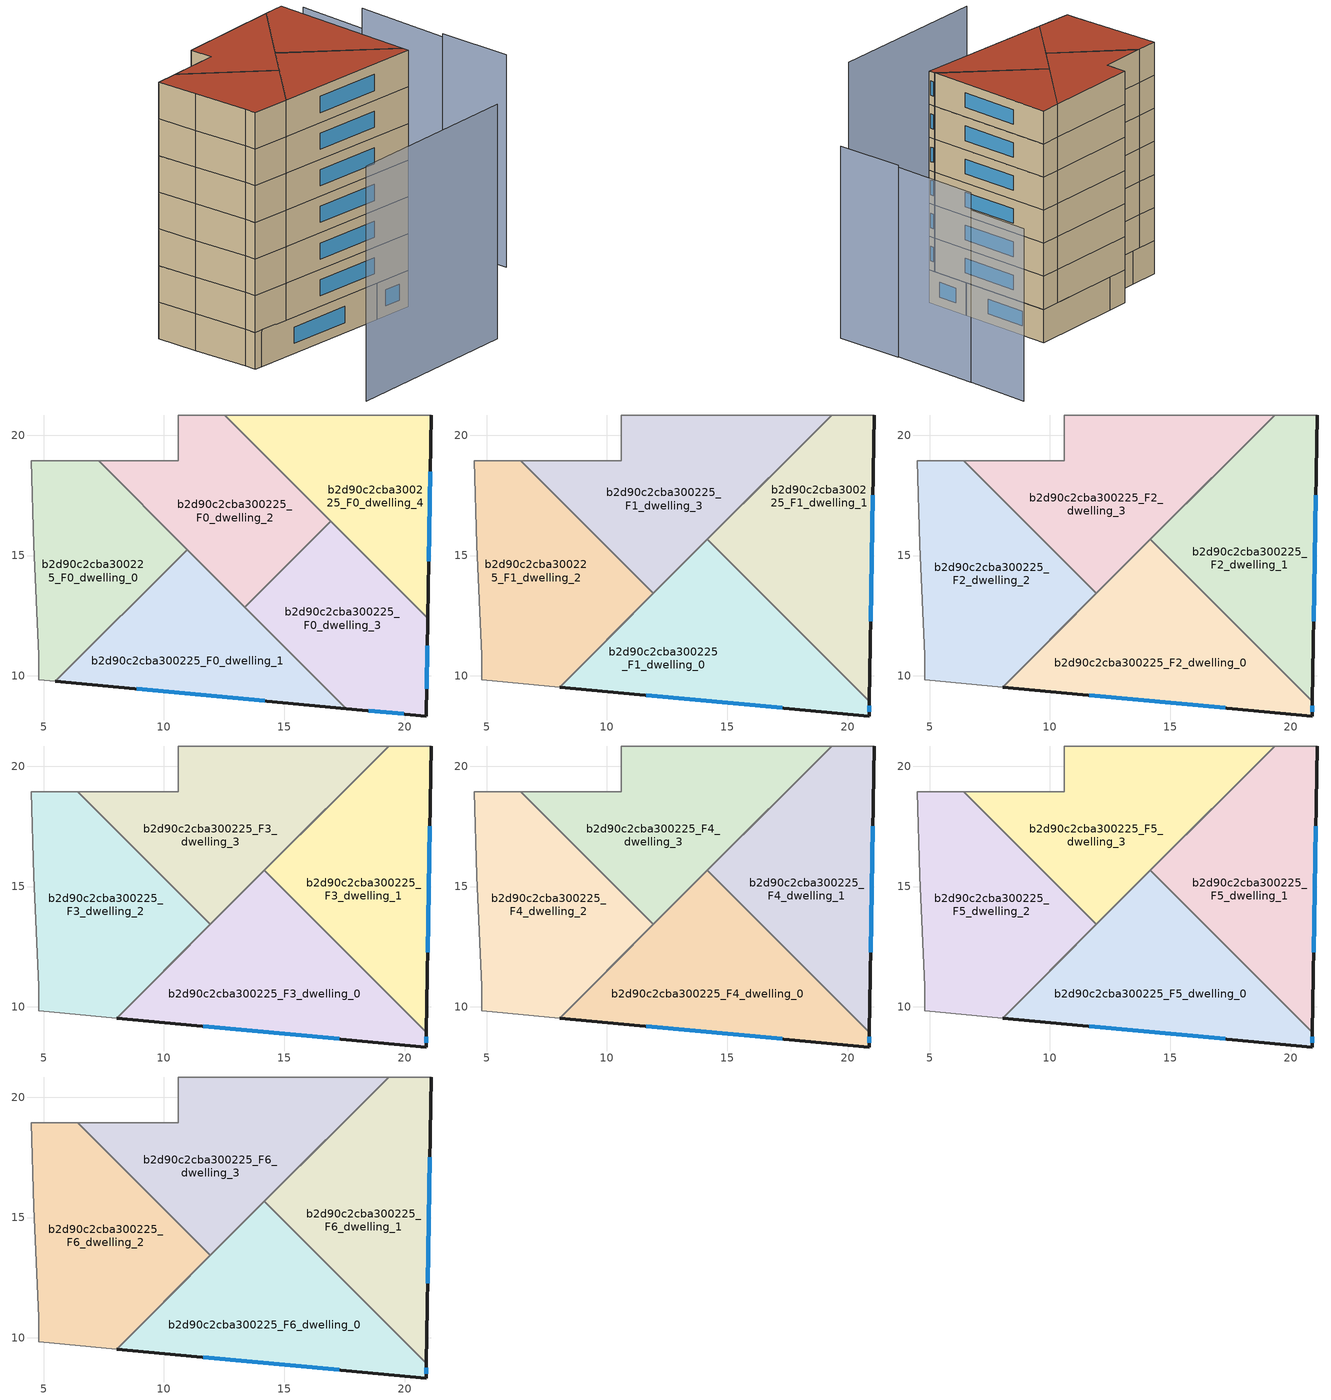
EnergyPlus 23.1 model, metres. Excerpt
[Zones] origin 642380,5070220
b2d90c2cba300225_F0_dwelling_0
 floor ground (EU_floor_Construction): 7.29,18.94 10.97,15.25 5.49,9.77 4.79,9.84 4.79,10.84 4.59,15.44 4.49,18.95 z0
 wall to b2d90c2cba300225_F0_dwelling_1 (EU_wall_Construction): 5.49,9.77 10.97,15.25 z0:3
 wall adiabatic (EU_wall_Construction): 10.97,15.25 7.29,18.94 4.49,18.95 4.59,15.44 4.79,10.84 4.79,9.84 5.49,9.77 z0:3
b2d90c2cba300225_F0_dwelling_1
 floor ground (EU_floor_Construction): 10.97,15.25 17.57,8.64 5.49,9.77 z0
 wall outside (EU_wall_Construction): 5.49,9.77 17.57,8.64 z0:3
 wall to b2d90c2cba300225_F0_dwelling_3 (EU_wall_Construction): 17.57,8.64 13.37,12.86 z0:3
 wall to b2d90c2cba300225_F0_dwelling_2 (EU_wall_Construction): 13.37,12.86 10.97,15.25 z0:3
 window (EU_Window_Construction): 8.88,9.46 14.19,8.96 z0.84:2.16
 ceiling adiabatic (EU_roof_Construction): 11.93,13.43 10.54,14.82 10.97,15.25 5.49,9.77 8.03,9.54 12.36,13.86 z3
b2d90c2cba300225_F0_dwelling_2
 floor ground (EU_floor_Construction): 12.53,20.84 16.94,16.43 13.37,12.86 7.29,18.94 10.59,18.94 10.6,20.84 z0
 wall adiabatic (EU_wall_Construction): 12.53,20.84 10.6,20.84 10.59,18.94 7.29,18.94 10.97,15.25 z0:3
 wall to b2d90c2cba300225_F0_dwelling_3 (EU_wall_Construction): 13.37,12.86 16.94,16.43 z0:3
 wall to b2d90c2cba300225_F0_dwelling_4 (EU_wall_Construction): 16.94,16.43 12.53,20.84 z0:3
b2d90c2cba300225_F0_dwelling_3
 floor ground (EU_floor_Construction): 16.94,16.43 20.96,12.4 20.9,8.33 17.57,8.64 13.37,12.86 z0
 wall outside (EU_wall_Construction): 17.57,8.64 20.9,8.33 20.96,12.4 z0:3
 wall to b2d90c2cba300225_F0_dwelling_4 (EU_wall_Construction): 20.96,12.4 16.94,16.43 z0:3
 window (EU_Window_Construction): 18.51,8.56 19.97,8.42 / 20.92,9.47 20.95,11.26 z0.84:2.16
b2d90c2cba300225_F0_dwelling_4
 floor ground (EU_floor_Construction): 21.1,20.84 20.96,12.4 12.53,20.84 z0
 wall outside (EU_wall_Construction): 20.96,12.4 21.1,20.84 z0:3
 wall adiabatic (EU_wall_Construction): 21.1,20.84 12.53,20.84 z0:3
 window (EU_Window_Construction): 21,14.76 21.06,18.48 z0.84:2.16
b2d90c2cba300225_F1_dwelling_0
 floor to b2d90c2cba300225_F0_dwelling_1 (EU_floor_Construction): 12.36,13.86 17.57,8.64 8.03,9.54 z3
 floor to b2d90c2cba300225_F0_dwelling_3 (EU_floor_Construction): 15.18,14.67 20.91,8.94 20.9,8.33 17.57,8.64 13.37,12.86 z3
 floor to b2d90c2cba300225_F0_dwelling_2 (EU_floor_Construction): 14.18,15.67 15.18,14.67 13.37,12.86 12.36,13.86 z3
 wall outside (EU_wall_Construction): 8.03,9.54 20.9,8.33 20.91,8.93 z3:6
 wall to b2d90c2cba300225_F1_dwelling_1 (EU_wall_Construction): 20.91,8.93 14.18,15.67 z3:6
 wall adiabatic (EU_wall_Construction): 14.18,15.67 8.03,9.54 z3:6
 window (EU_Window_Construction): 20.9,8.5 20.91,8.77 / 11.64,9.2 17.29,8.67 z3.84:5.16
b2d90c2cba300225_F1_dwelling_1
 floor to b2d90c2cba300225_F0_dwelling_4 (EU_floor_Construction): 21.1,20.84 20.96,12.4 15.94,17.43 19.35,20.84 z3
 floor to b2d90c2cba300225_F0_dwelling_2 (EU_floor_Construction): 15.94,17.43 16.94,16.43 15.18,14.67 14.18,15.67 z3
 floor to b2d90c2cba300225_F0_dwelling_3 (EU_floor_Construction): 16.94,16.43 20.96,12.4 20.91,8.94 15.18,14.67 z3
 wall outside (EU_wall_Construction): 20.91,8.93 21.1,20.84 z3:6
 wall adiabatic (EU_wall_Construction): 21.1,20.84 19.35,20.84 14.18,15.67 z3:6
 window (EU_Window_Construction): 20.96,12.27 21.05,17.51 z3.84:5.16
b2d90c2cba300225_F1_dwelling_2
 floor to b2d90c2cba300225_F0_dwelling_0 (EU_floor_Construction): 6.42,18.94 10.54,14.82 5.49,9.77 4.79,9.84 4.79,10.84 4.59,15.44 4.49,18.95 z3
 floor adiabatic (EU_floor_Construction): 10.54,14.82 11.93,13.43 8.03,9.54 5.49,9.77 z3
 wall adiabatic (EU_wall_Construction): 6.42,18.94 4.49,18.95 4.59,15.44 4.79,10.84 4.79,9.84 8.03,9.54 11.93,13.43 z3:6
 wall to b2d90c2cba300225_F1_dwelling_3 (EU_wall_Construction): 11.93,13.43 6.42,18.94 z3:6
b2d90c2cba300225_F1_dwelling_3
 floor to b2d90c2cba300225_F0_dwelling_2 (EU_floor_Construction): 12.53,20.84 15.94,17.43 12.36,13.86 7.29,18.94 10.59,18.94 10.6,20.84 z3
 floor to b2d90c2cba300225_F0_dwelling_0 (EU_floor_Construction): 7.29,18.94 10.97,15.25 10.54,14.82 6.42,18.94 z3
 floor to b2d90c2cba300225_F0_dwelling_4 (EU_floor_Construction): 19.35,20.84 15.94,17.43 12.53,20.84 z3
 floor to b2d90c2cba300225_F0_dwelling_1 (EU_floor_Construction): 10.97,15.25 12.36,13.86 11.93,13.43 10.54,14.82 z3
 wall adiabatic (EU_wall_Construction): 11.93,13.43 19.35,20.84 10.6,20.84 10.59,18.94 6.42,18.94 z3:6
b2d90c2cba300225_F2_dwelling_0
 floor to b2d90c2cba300225_F1_dwelling_0 (EU_floor_Construction): 14.18,15.67 20.91,8.93 20.9,8.33 8.03,9.54 z6
 wall outside (EU_wall_Construction): 8.03,9.54 20.9,8.33 20.91,8.93 z6:9
 wall to b2d90c2cba300225_F2_dwelling_1 (EU_wall_Construction): 20.91,8.93 14.18,15.67 z6:9
 wall adiabatic (EU_wall_Construction): 14.18,15.67 8.03,9.54 z6:9
 window (EU_Window_Construction): 20.9,8.5 20.91,8.77 / 11.64,9.2 17.29,8.67 z6.84:8.16
b2d90c2cba300225_F2_dwelling_1
 floor to b2d90c2cba300225_F1_dwelling_1 (EU_floor_Construction): 21.1,20.84 20.91,8.93 14.18,15.67 19.35,20.84 z6
 wall outside (EU_wall_Construction): 20.91,8.93 21.1,20.84 z6:9
 wall adiabatic (EU_wall_Construction): 21.1,20.84 19.35,20.84 14.18,15.67 z6:9
 window (EU_Window_Construction): 20.96,12.27 21.05,17.51 z6.84:8.16
b2d90c2cba300225_F2_dwelling_2
 floor to b2d90c2cba300225_F1_dwelling_2 (EU_floor_Construction): 6.42,18.94 11.93,13.43 8.03,9.54 4.79,9.84 4.79,10.84 4.59,15.44 4.49,18.95 z6
 wall adiabatic (EU_wall_Construction): 6.42,18.94 4.49,18.95 4.59,15.44 4.79,10.84 4.79,9.84 8.03,9.54 11.93,13.43 z6:9
 wall to b2d90c2cba300225_F2_dwelling_3 (EU_wall_Construction): 11.93,13.43 6.42,18.94 z6:9
b2d90c2cba300225_F2_dwelling_3
 floor to b2d90c2cba300225_F1_dwelling_3 (EU_floor_Construction): 19.35,20.84 11.93,13.43 6.42,18.94 10.59,18.94 10.6,20.84 z6
 wall adiabatic (EU_wall_Construction): 11.93,13.43 19.35,20.84 10.6,20.84 10.59,18.94 6.42,18.94 z6:9
b2d90c2cba300225_F3_dwelling_0
 floor to b2d90c2cba300225_F2_dwelling_0 (EU_floor_Construction): 14.18,15.67 20.91,8.93 20.9,8.33 8.03,9.54 z9
 wall outside (EU_wall_Construction): 8.03,9.54 20.9,8.33 20.91,8.93 z9:12
 wall to b2d90c2cba300225_F3_dwelling_1 (EU_wall_Construction): 20.91,8.93 14.18,15.67 z9:12
 wall adiabatic (EU_wall_Construction): 14.18,15.67 8.03,9.54 z9:12
 window (EU_Window_Construction): 20.9,8.5 20.91,8.77 / 11.64,9.2 17.29,8.67 z9.84:11.16
b2d90c2cba300225_F3_dwelling_1
 floor to b2d90c2cba300225_F2_dwelling_1 (EU_floor_Construction): 21.1,20.84 20.91,8.93 14.18,15.67 19.35,20.84 z9
 wall outside (EU_wall_Construction): 20.91,8.93 21.1,20.84 z9:12
 wall adiabatic (EU_wall_Construction): 21.1,20.84 19.35,20.84 14.18,15.67 z9:12
 window (EU_Window_Construction): 20.96,12.27 21.05,17.51 z9.84:11.16
b2d90c2cba300225_F3_dwelling_2
 floor to b2d90c2cba300225_F2_dwelling_2 (EU_floor_Construction): 6.42,18.94 11.93,13.43 8.03,9.54 4.79,9.84 4.79,10.84 4.59,15.44 4.49,18.95 z9
 wall adiabatic (EU_wall_Construction): 6.42,18.94 4.49,18.95 4.59,15.44 4.79,10.84 4.79,9.84 8.03,9.54 11.93,13.43 z9:12
 wall to b2d90c2cba300225_F3_dwelling_3 (EU_wall_Construction): 11.93,13.43 6.42,18.94 z9:12
b2d90c2cba300225_F3_dwelling_3
 floor to b2d90c2cba300225_F2_dwelling_3 (EU_floor_Construction): 19.35,20.84 11.93,13.43 6.42,18.94 10.59,18.94 10.6,20.84 z9
 wall adiabatic (EU_wall_Construction): 11.93,13.43 19.35,20.84 10.6,20.84 10.59,18.94 6.42,18.94 z9:12
b2d90c2cba300225_F4_dwelling_0
 floor to b2d90c2cba300225_F3_dwelling_0 (EU_floor_Construction): 14.18,15.67 20.91,8.93 20.9,8.33 8.03,9.54 z12
 wall outside (EU_wall_Construction): 8.03,9.54 20.9,8.33 20.91,8.93 z12:15
 wall to b2d90c2cba300225_F4_dwelling_1 (EU_wall_Construction): 20.91,8.93 14.18,15.67 z12:15
 wall adiabatic (EU_wall_Construction): 14.18,15.67 8.03,9.54 z12:15
 window (EU_Window_Construction): 20.9,8.5 20.91,8.77 / 11.64,9.2 17.29,8.67 z12.84:14.16
b2d90c2cba300225_F4_dwelling_1
 floor to b2d90c2cba300225_F3_dwelling_1 (EU_floor_Construction): 21.1,20.84 20.91,8.93 14.18,15.67 19.35,20.84 z12
 wall outside (EU_wall_Construction): 20.91,8.93 21.1,20.84 z12:15
 wall adiabatic (EU_wall_Construction): 21.1,20.84 19.35,20.84 14.18,15.67 z12:15
 window (EU_Window_Construction): 20.96,12.27 21.05,17.51 z12.84:14.16
b2d90c2cba300225_F4_dwelling_2
 floor to b2d90c2cba300225_F3_dwelling_2 (EU_floor_Construction): 6.42,18.94 11.93,13.43 8.03,9.54 4.79,9.84 4.79,10.84 4.59,15.44 4.49,18.95 z12
 wall adiabatic (EU_wall_Construction): 6.42,18.94 4.49,18.95 4.59,15.44 4.79,10.84 4.79,9.84 8.03,9.54 11.93,13.43 z12:15
 wall to b2d90c2cba300225_F4_dwelling_3 (EU_wall_Construction): 11.93,13.43 6.42,18.94 z12:15
b2d90c2cba300225_F4_dwelling_3
 floor to b2d90c2cba300225_F3_dwelling_3 (EU_floor_Construction): 19.35,20.84 11.93,13.43 6.42,18.94 10.59,18.94 10.6,20.84 z12
 wall adiabatic (EU_wall_Construction): 11.93,13.43 19.35,20.84 10.6,20.84 10.59,18.94 6.42,18.94 z12:15
b2d90c2cba300225_F5_dwelling_0
 floor to b2d90c2cba300225_F4_dwelling_0 (EU_floor_Construction): 14.18,15.67 20.91,8.93 20.9,8.33 8.03,9.54 z15
 wall outside (EU_wall_Construction): 8.03,9.54 20.9,8.33 20.91,8.93 z15:18
 wall to b2d90c2cba300225_F5_dwelling_1 (EU_wall_Construction): 20.91,8.93 14.18,15.67 z15:18
 wall adiabatic (EU_wall_Construction): 14.18,15.67 8.03,9.54 z15:18
 window (EU_Window_Construction): 20.9,8.5 20.91,8.77 / 11.64,9.2 17.29,8.67 z15.84:17.16
b2d90c2cba300225_F5_dwelling_1
 floor to b2d90c2cba300225_F4_dwelling_1 (EU_floor_Construction): 21.1,20.84 20.91,8.93 14.18,15.67 19.35,20.84 z15
 wall outside (EU_wall_Construction): 20.91,8.93 21.1,20.84 z15:18
 wall adiabatic (EU_wall_Construction): 21.1,20.84 19.35,20.84 14.18,15.67 z15:18
 window (EU_Window_Construction): 20.96,12.27 21.05,17.51 z15.84:17.16
b2d90c2cba300225_F5_dwelling_2
 floor to b2d90c2cba300225_F4_dwelling_2 (EU_floor_Construction): 6.42,18.94 11.93,13.43 8.03,9.54 4.79,9.84 4.79,10.84 4.59,15.44 4.49,18.95 z15
 wall adiabatic (EU_wall_Construction): 6.42,18.94 4.49,18.95 4.59,15.44 4.79,10.84 4.79,9.84 8.03,9.54 11.93,13.43 z15:18
 wall to b2d90c2cba300225_F5_dwelling_3 (EU_wall_Construction): 11.93,13.43 6.42,18.94 z15:18
b2d90c2cba300225_F5_dwelling_3
 floor to b2d90c2cba300225_F4_dwelling_3 (EU_floor_Construction): 19.35,20.84 11.93,13.43 6.42,18.94 10.59,18.94 10.6,20.84 z15
 wall adiabatic (EU_wall_Construction): 11.93,13.43 19.35,20.84 10.6,20.84 10.59,18.94 6.42,18.94 z15:18
b2d90c2cba300225_F6_dwelling_0
 floor to b2d90c2cba300225_F5_dwelling_0 (EU_floor_Construction): 14.18,15.67 20.91,8.93 20.9,8.33 8.03,9.54 z18
 wall outside (EU_wall_Construction): 8.03,9.54 20.9,8.33 20.91,8.93 z18:21
 wall to b2d90c2cba300225_F6_dwelling_1 (EU_wall_Construction): 20.91,8.93 14.18,15.67 z18:21
 wall adiabatic (EU_wall_Construction): 14.18,15.67 8.03,9.54 z18:21
 window (EU_Window_Construction): 20.9,8.5 20.91,8.77 / 11.64,9.2 17.29,8.67 z18.84:20.16
 roof outside (EU_roof_Construction): 20.9,8.33 20.91,8.93 14.18,15.67 8.03,9.54 z21
b2d90c2cba300225_F6_dwelling_1
 floor to b2d90c2cba300225_F5_dwelling_1 (EU_floor_Construction): 21.1,20.84 20.91,8.93 14.18,15.67 19.35,20.84 z18
 wall outside (EU_wall_Construction): 20.91,8.93 21.1,20.84 z18:21
 wall adiabatic (EU_wall_Construction): 21.1,20.84 19.35,20.84 14.18,15.67 z18:21
 window (EU_Window_Construction): 20.96,12.27 21.05,17.51 z18.84:20.16
 roof outside (EU_roof_Construction): 20.91,8.93 21.1,20.84 19.35,20.84 14.18,15.67 z21
b2d90c2cba300225_F6_dwelling_2
 floor to b2d90c2cba300225_F5_dwelling_2 (EU_floor_Construction): 6.42,18.94 11.93,13.43 8.03,9.54 4.79,9.84 4.79,10.84 4.59,15.44 4.49,18.95 z18
 wall adiabatic (EU_wall_Construction): 6.42,18.94 4.49,18.95 4.59,15.44 4.79,10.84 4.79,9.84 8.03,9.54 11.93,13.43 z18:21
 wall to b2d90c2cba300225_F6_dwelling_3 (EU_wall_Construction): 11.93,13.43 6.42,18.94 z18:21
 roof outside (EU_roof_Construction): 11.93,13.43 6.42,18.94 4.49,18.95 4.59,15.44 4.79,10.84 4.79,9.84 8.03,9.54 z21
b2d90c2cba300225_F6_dwelling_3
 floor to b2d90c2cba300225_F5_dwelling_3 (EU_floor_Construction): 19.35,20.84 11.93,13.43 6.42,18.94 10.59,18.94 10.6,20.84 z18
 wall adiabatic (EU_wall_Construction): 11.93,13.43 19.35,20.84 10.6,20.84 10.59,18.94 6.42,18.94 z18:21
 roof outside (EU_roof_Construction): 19.35,20.84 10.6,20.84 10.59,18.94 6.42,18.94 11.93,13.43 z21
shading: 5.59,-0.27 20.62,-0.55 z0:19.2; 31.15,7.33 31.1,13.43 z0:17.4; 31.01,13.39 31.21,21.34 z0:17.2; 31.17,21.34 31.31,27.14 z0:15.6
[Building]
EU S2 Campaign: North Axis=0; Terrain=City; Solar Distribution=FullExterior
[Site:Location]
Lyon-Bron: Latitude=45.75; Longitude=5; Time Zone=1; Elevation=198
[SizingPeriod:WeatherFileDays]
AnnualSizingPeriod: Begin Month=1; Begin Day of Month=1; End Month=12; End Day of Month=31; Day of Week for Start Day=Monday; Use Weather File Daylight Saving Period=No; Use Weather File Rain and Snow Indicators=No
[MATERIAL]
EU_InternalMass_Material: Roughness=MediumRough; Thickness=0.1; Conductivity=1; Density=1800; Specific Heat=900; Thermal Absorptance=0.9; Solar Absorptance=0.7; Visible Absorptance=0.7
[MATERIAL:NOMASS] Roughness=MediumRough; Thermal Absorptance=0.9; Solar Absorptance=0.7; Visible Absorptance=0.7
Name | Thermal Resistance
EU_wall_NoMass | 0.776494
EU_roof_NoMass | 0.486893
EU_floor_NoMass | 0.421597
[WINDOWMATERIAL:SIMPLEGLAZINGSYSTEM]
EU_Window_SimpleGlazing: UFactor=4.24961; Solar Heat Gain Coefficient=0.83; Visible Transmittance=0.83
[CONSTRUCTION]
EU_wall_Construction: EU_wall_NoMass
EU_roof_Construction: EU_roof_NoMass
EU_floor_Construction: EU_floor_NoMass
EU_InternalMass_Construction: EU_InternalMass_Material
EU_Window_Construction: EU_Window_SimpleGlazing
[ZONE] Type=1; Multiplier=1; Ceiling Height=autocalculate; Floor Area=autocalculate; Part of Total Floor Area=Yes
Name | Volume
b2d90c2cba300225_F0_dwelling_0 | 108.597
b2d90c2cba300225_F1_dwelling_0; b2d90c2cba300225_F2_dwelling_0; b2d90c2cba300225_F3_dwelling_0; b2d90c2cba300225_F4_dwelling_0; b2d90c2cba300225_F5_dwelling_0; b2d90c2cba300225_F6_dwelling_0 | 135.734
b2d90c2cba300225_F0_dwelling_1 | 108.589
b2d90c2cba300225_F1_dwelling_1; b2d90c2cba300225_F2_dwelling_1; b2d90c2cba300225_F3_dwelling_1; b2d90c2cba300225_F4_dwelling_1; b2d90c2cba300225_F5_dwelling_1; b2d90c2cba300225_F6_dwelling_1 | 135.736
b2d90c2cba300225_F0_dwelling_2 | 108.59
b2d90c2cba300225_F1_dwelling_2; b2d90c2cba300225_F2_dwelling_2; b2d90c2cba300225_F3_dwelling_2; b2d90c2cba300225_F4_dwelling_2; b2d90c2cba300225_F5_dwelling_2; b2d90c2cba300225_F6_dwelling_2 | 135.74
b2d90c2cba300225_F0_dwelling_3 | 108.595
b2d90c2cba300225_F1_dwelling_3; b2d90c2cba300225_F2_dwelling_3; b2d90c2cba300225_F3_dwelling_3; b2d90c2cba300225_F4_dwelling_3; b2d90c2cba300225_F5_dwelling_3; b2d90c2cba300225_F6_dwelling_3 | 135.749
b2d90c2cba300225_F0_dwelling_4 | 108.599
[INTERNALMASS] Construction=EU_InternalMass_Construction
Name | Zone or ZoneList | Surface Area
b2d90c2cba300225_F0_dwelling_0_EU_InternalMass | b2d90c2cba300225_F0_dwelling_0 | 36.1988
b2d90c2cba300225_F0_dwelling_1_EU_InternalMass | b2d90c2cba300225_F0_dwelling_1 | 36.1944
b2d90c2cba300225_F0_dwelling_2_EU_InternalMass | b2d90c2cba300225_F0_dwelling_2 | 36.1968
b2d90c2cba300225_F0_dwelling_3_EU_InternalMass | b2d90c2cba300225_F0_dwelling_3 | 36.198
b2d90c2cba300225_F0_dwelling_4_EU_InternalMass | b2d90c2cba300225_F0_dwelling_4 | 36.1996
b2d90c2cba300225_F1_dwelling_0_EU_InternalMass | b2d90c2cba300225_F1_dwelling_0 | 45.2451
b2d90c2cba300225_F1_dwelling_1_EU_InternalMass | b2d90c2cba300225_F1_dwelling_1 | 45.2452
b2d90c2cba300225_F1_dwelling_2_EU_InternalMass | b2d90c2cba300225_F1_dwelling_2 | 45.2471
b2d90c2cba300225_F1_dwelling_3_EU_InternalMass | b2d90c2cba300225_F1_dwelling_3 | 45.2498
b2d90c2cba300225_F2_dwelling_0_EU_InternalMass | b2d90c2cba300225_F2_dwelling_0 | 45.2451
b2d90c2cba300225_F2_dwelling_1_EU_InternalMass | b2d90c2cba300225_F2_dwelling_1 | 45.2452
b2d90c2cba300225_F2_dwelling_2_EU_InternalMass | b2d90c2cba300225_F2_dwelling_2 | 45.2471
b2d90c2cba300225_F2_dwelling_3_EU_InternalMass | b2d90c2cba300225_F2_dwelling_3 | 45.2498
b2d90c2cba300225_F3_dwelling_0_EU_InternalMass | b2d90c2cba300225_F3_dwelling_0 | 45.2451
b2d90c2cba300225_F3_dwelling_1_EU_InternalMass | b2d90c2cba300225_F3_dwelling_1 | 45.2452
b2d90c2cba300225_F3_dwelling_2_EU_InternalMass | b2d90c2cba300225_F3_dwelling_2 | 45.2471
b2d90c2cba300225_F3_dwelling_3_EU_InternalMass | b2d90c2cba300225_F3_dwelling_3 | 45.2498
b2d90c2cba300225_F4_dwelling_0_EU_InternalMass | b2d90c2cba300225_F4_dwelling_0 | 45.2451
b2d90c2cba300225_F4_dwelling_1_EU_InternalMass | b2d90c2cba300225_F4_dwelling_1 | 45.2452
b2d90c2cba300225_F4_dwelling_2_EU_InternalMass | b2d90c2cba300225_F4_dwelling_2 | 45.2471
b2d90c2cba300225_F4_dwelling_3_EU_InternalMass | b2d90c2cba300225_F4_dwelling_3 | 45.2498
b2d90c2cba300225_F5_dwelling_0_EU_InternalMass | b2d90c2cba300225_F5_dwelling_0 | 45.2451
b2d90c2cba300225_F5_dwelling_1_EU_InternalMass | b2d90c2cba300225_F5_dwelling_1 | 45.2452
b2d90c2cba300225_F5_dwelling_2_EU_InternalMass | b2d90c2cba300225_F5_dwelling_2 | 45.2471
b2d90c2cba300225_F5_dwelling_3_EU_InternalMass | b2d90c2cba300225_F5_dwelling_3 | 45.2498
b2d90c2cba300225_F6_dwelling_0_EU_InternalMass | b2d90c2cba300225_F6_dwelling_0 | 45.2451
b2d90c2cba300225_F6_dwelling_1_EU_InternalMass | b2d90c2cba300225_F6_dwelling_1 | 45.2452
b2d90c2cba300225_F6_dwelling_2_EU_InternalMass | b2d90c2cba300225_F6_dwelling_2 | 45.2471
b2d90c2cba300225_F6_dwelling_3_EU_InternalMass | b2d90c2cba300225_F6_dwelling_3 | 45.2498
[OTHEREQUIPMENT] Fuel Type=Electricity; Design Level Calculation Method=Watts/Area; Power per Zone Floor Area=1; Fraction Latent=0; Fraction Radiant=0; Fraction Lost=0; Carbon Dioxide Generation Rate=0; EndUse Subcategory=EU_Step8_InternalGains
Name | Zone or ZoneList or Space or SpaceList | Schedule
EU_Step8_InternalGain_b2d90c2cba300225_F0_dwelling_0_f000 | b2d90c2cba300225_F0_dwelling_0 | EU_Step8_GainSchedule_b2d90c2cba300225_F0_dwelling_0_f000
EU_Step8_InternalGain_b2d90c2cba300225_F0_dwelling_1_f000 | b2d90c2cba300225_F0_dwelling_1 | EU_Step8_GainSchedule_b2d90c2cba300225_F0_dwelling_1_f000
EU_Step8_InternalGain_b2d90c2cba300225_F0_dwelling_2_f000 | b2d90c2cba300225_F0_dwelling_2 | EU_Step8_GainSchedule_b2d90c2cba300225_F0_dwelling_2_f000
EU_Step8_InternalGain_b2d90c2cba300225_F0_dwelling_3_f000 | b2d90c2cba300225_F0_dwelling_3 | EU_Step8_GainSchedule_b2d90c2cba300225_F0_dwelling_3_f000
EU_Step8_InternalGain_b2d90c2cba300225_F0_dwelling_4_f000 | b2d90c2cba300225_F0_dwelling_4 | EU_Step8_GainSchedule_b2d90c2cba300225_F0_dwelling_4_f000
EU_Step8_InternalGain_b2d90c2cba300225_F1_dwelling_0_f000 | b2d90c2cba300225_F1_dwelling_0 | EU_Step8_GainSchedule_b2d90c2cba300225_F1_dwelling_0_f000
EU_Step8_InternalGain_b2d90c2cba300225_F1_dwelling_1_f000 | b2d90c2cba300225_F1_dwelling_1 | EU_Step8_GainSchedule_b2d90c2cba300225_F1_dwelling_1_f000
EU_Step8_InternalGain_b2d90c2cba300225_F1_dwelling_2_f000 | b2d90c2cba300225_F1_dwelling_2 | EU_Step8_GainSchedule_b2d90c2cba300225_F1_dwelling_2_f000
EU_Step8_InternalGain_b2d90c2cba300225_F1_dwelling_3_f000 | b2d90c2cba300225_F1_dwelling_3 | EU_Step8_GainSchedule_b2d90c2cba300225_F1_dwelling_3_f000
EU_Step8_InternalGain_b2d90c2cba300225_F2_dwelling_0_f000 | b2d90c2cba300225_F2_dwelling_0 | EU_Step8_GainSchedule_b2d90c2cba300225_F2_dwelling_0_f000
EU_Step8_InternalGain_b2d90c2cba300225_F2_dwelling_1_f000 | b2d90c2cba300225_F2_dwelling_1 | EU_Step8_GainSchedule_b2d90c2cba300225_F2_dwelling_1_f000
EU_Step8_InternalGain_b2d90c2cba300225_F2_dwelling_2_f000 | b2d90c2cba300225_F2_dwelling_2 | EU_Step8_GainSchedule_b2d90c2cba300225_F2_dwelling_2_f000
EU_Step8_InternalGain_b2d90c2cba300225_F2_dwelling_3_f000 | b2d90c2cba300225_F2_dwelling_3 | EU_Step8_GainSchedule_b2d90c2cba300225_F2_dwelling_3_f000
EU_Step8_InternalGain_b2d90c2cba300225_F3_dwelling_0_f000 | b2d90c2cba300225_F3_dwelling_0 | EU_Step8_GainSchedule_b2d90c2cba300225_F3_dwelling_0_f000
EU_Step8_InternalGain_b2d90c2cba300225_F3_dwelling_1_f000 | b2d90c2cba300225_F3_dwelling_1 | EU_Step8_GainSchedule_b2d90c2cba300225_F3_dwelling_1_f000
EU_Step8_InternalGain_b2d90c2cba300225_F3_dwelling_2_f000 | b2d90c2cba300225_F3_dwelling_2 | EU_Step8_GainSchedule_b2d90c2cba300225_F3_dwelling_2_f000
EU_Step8_InternalGain_b2d90c2cba300225_F3_dwelling_3_f000 | b2d90c2cba300225_F3_dwelling_3 | EU_Step8_GainSchedule_b2d90c2cba300225_F3_dwelling_3_f000
EU_Step8_InternalGain_b2d90c2cba300225_F4_dwelling_0_f000 | b2d90c2cba300225_F4_dwelling_0 | EU_Step8_GainSchedule_b2d90c2cba300225_F4_dwelling_0_f000
EU_Step8_InternalGain_b2d90c2cba300225_F4_dwelling_1_f000 | b2d90c2cba300225_F4_dwelling_1 | EU_Step8_GainSchedule_b2d90c2cba300225_F4_dwelling_1_f000
EU_Step8_InternalGain_b2d90c2cba300225_F4_dwelling_2_f000 | b2d90c2cba300225_F4_dwelling_2 | EU_Step8_GainSchedule_b2d90c2cba300225_F4_dwelling_2_f000
EU_Step8_InternalGain_b2d90c2cba300225_F4_dwelling_3_f000 | b2d90c2cba300225_F4_dwelling_3 | EU_Step8_GainSchedule_b2d90c2cba300225_F4_dwelling_3_f000
EU_Step8_InternalGain_b2d90c2cba300225_F5_dwelling_0_f000 | b2d90c2cba300225_F5_dwelling_0 | EU_Step8_GainSchedule_b2d90c2cba300225_F5_dwelling_0_f000
EU_Step8_InternalGain_b2d90c2cba300225_F5_dwelling_1_f000 | b2d90c2cba300225_F5_dwelling_1 | EU_Step8_GainSchedule_b2d90c2cba300225_F5_dwelling_1_f000
EU_Step8_InternalGain_b2d90c2cba300225_F5_dwelling_2_f000 | b2d90c2cba300225_F5_dwelling_2 | EU_Step8_GainSchedule_b2d90c2cba300225_F5_dwelling_2_f000
EU_Step8_InternalGain_b2d90c2cba300225_F5_dwelling_3_f000 | b2d90c2cba300225_F5_dwelling_3 | EU_Step8_GainSchedule_b2d90c2cba300225_F5_dwelling_3_f000
EU_Step8_InternalGain_b2d90c2cba300225_F6_dwelling_0_f000 | b2d90c2cba300225_F6_dwelling_0 | EU_Step8_GainSchedule_b2d90c2cba300225_F6_dwelling_0_f000
EU_Step8_InternalGain_b2d90c2cba300225_F6_dwelling_1_f000 | b2d90c2cba300225_F6_dwelling_1 | EU_Step8_GainSchedule_b2d90c2cba300225_F6_dwelling_1_f000
EU_Step8_InternalGain_b2d90c2cba300225_F6_dwelling_2_f000 | b2d90c2cba300225_F6_dwelling_2 | EU_Step8_GainSchedule_b2d90c2cba300225_F6_dwelling_2_f000
EU_Step8_InternalGain_b2d90c2cba300225_F6_dwelling_3_f000 | b2d90c2cba300225_F6_dwelling_3 | EU_Step8_GainSchedule_b2d90c2cba300225_F6_dwelling_3_f000
[ZONEVENTILATION:DESIGNFLOWRATE] Schedule=EU_AlwaysOn; Design Flow Rate Calculation Method=AirChanges/Hour; Air Changes per Hour=0.693814; Ventilation Type=Natural; Fan Pressure Rise=0; Fan Total Efficiency=1; Constant Term Coefficient=1; Temperature Term Coefficient=0; Velocity Term Coefficient=0; Velocity Squared Term Coefficient=0; Minimum Indoor Temperature=-100; Maximum Indoor Temperature=100; Delta Temperature=-100; Minimum Outdoor Temperature=-100; Maximum Outdoor Temperature=100; Maximum Wind Speed=40
Name | Zone or ZoneList or Space or SpaceList
EU_ConstantAir_b2d90c2cba300225_F0_dwelling_0 | b2d90c2cba300225_F0_dwelling_0
EU_ConstantAir_b2d90c2cba300225_F0_dwelling_1 | b2d90c2cba300225_F0_dwelling_1
EU_ConstantAir_b2d90c2cba300225_F0_dwelling_2 | b2d90c2cba300225_F0_dwelling_2
EU_ConstantAir_b2d90c2cba300225_F0_dwelling_3 | b2d90c2cba300225_F0_dwelling_3
EU_ConstantAir_b2d90c2cba300225_F0_dwelling_4 | b2d90c2cba300225_F0_dwelling_4
EU_ConstantAir_b2d90c2cba300225_F1_dwelling_0 | b2d90c2cba300225_F1_dwelling_0
EU_ConstantAir_b2d90c2cba300225_F1_dwelling_1 | b2d90c2cba300225_F1_dwelling_1
EU_ConstantAir_b2d90c2cba300225_F1_dwelling_2 | b2d90c2cba300225_F1_dwelling_2
EU_ConstantAir_b2d90c2cba300225_F1_dwelling_3 | b2d90c2cba300225_F1_dwelling_3
EU_ConstantAir_b2d90c2cba300225_F2_dwelling_0 | b2d90c2cba300225_F2_dwelling_0
EU_ConstantAir_b2d90c2cba300225_F2_dwelling_1 | b2d90c2cba300225_F2_dwelling_1
EU_ConstantAir_b2d90c2cba300225_F2_dwelling_2 | b2d90c2cba300225_F2_dwelling_2
EU_ConstantAir_b2d90c2cba300225_F2_dwelling_3 | b2d90c2cba300225_F2_dwelling_3
EU_ConstantAir_b2d90c2cba300225_F3_dwelling_0 | b2d90c2cba300225_F3_dwelling_0
EU_ConstantAir_b2d90c2cba300225_F3_dwelling_1 | b2d90c2cba300225_F3_dwelling_1
EU_ConstantAir_b2d90c2cba300225_F3_dwelling_2 | b2d90c2cba300225_F3_dwelling_2
EU_ConstantAir_b2d90c2cba300225_F3_dwelling_3 | b2d90c2cba300225_F3_dwelling_3
EU_ConstantAir_b2d90c2cba300225_F4_dwelling_0 | b2d90c2cba300225_F4_dwelling_0
EU_ConstantAir_b2d90c2cba300225_F4_dwelling_1 | b2d90c2cba300225_F4_dwelling_1
EU_ConstantAir_b2d90c2cba300225_F4_dwelling_2 | b2d90c2cba300225_F4_dwelling_2
EU_ConstantAir_b2d90c2cba300225_F4_dwelling_3 | b2d90c2cba300225_F4_dwelling_3
EU_ConstantAir_b2d90c2cba300225_F5_dwelling_0 | b2d90c2cba300225_F5_dwelling_0
EU_ConstantAir_b2d90c2cba300225_F5_dwelling_1 | b2d90c2cba300225_F5_dwelling_1
EU_ConstantAir_b2d90c2cba300225_F5_dwelling_2 | b2d90c2cba300225_F5_dwelling_2
EU_ConstantAir_b2d90c2cba300225_F5_dwelling_3 | b2d90c2cba300225_F5_dwelling_3
EU_ConstantAir_b2d90c2cba300225_F6_dwelling_0 | b2d90c2cba300225_F6_dwelling_0
EU_ConstantAir_b2d90c2cba300225_F6_dwelling_1 | b2d90c2cba300225_F6_dwelling_1
EU_ConstantAir_b2d90c2cba300225_F6_dwelling_2 | b2d90c2cba300225_F6_dwelling_2
EU_ConstantAir_b2d90c2cba300225_F6_dwelling_3 | b2d90c2cba300225_F6_dwelling_3
[HVACTEMPLATE:THERMOSTAT] Constant Heating Setpoint=20; Constant Cooling Setpoint=50
EU_HeatOnly_b2d90c2cba300225_F0_dwelling_0; EU_HeatOnly_b2d90c2cba300225_F0_dwelling_1; EU_HeatOnly_b2d90c2cba300225_F0_dwelling_2; EU_HeatOnly_b2d90c2cba300225_F0_dwelling_3; EU_HeatOnly_b2d90c2cba300225_F0_dwelling_4; EU_HeatOnly_b2d90c2cba300225_F1_dwelling_0; EU_HeatOnly_b2d90c2cba300225_F1_dwelling_1; EU_HeatOnly_b2d90c2cba300225_F1_dwelling_2; EU_HeatOnly_b2d90c2cba300225_F1_dwelling_3; EU_HeatOnly_b2d90c2cba300225_F2_dwelling_0; EU_HeatOnly_b2d90c2cba300225_F2_dwelling_1; EU_HeatOnly_b2d90c2cba300225_F2_dwelling_2; EU_HeatOnly_b2d90c2cba300225_F2_dwelling_3; EU_HeatOnly_b2d90c2cba300225_F3_dwelling_0; EU_HeatOnly_b2d90c2cba300225_F3_dwelling_1; EU_HeatOnly_b2d90c2cba300225_F3_dwelling_2; EU_HeatOnly_b2d90c2cba300225_F3_dwelling_3; EU_HeatOnly_b2d90c2cba300225_F4_dwelling_0; EU_HeatOnly_b2d90c2cba300225_F4_dwelling_1; EU_HeatOnly_b2d90c2cba300225_F4_dwelling_2; EU_HeatOnly_b2d90c2cba300225_F4_dwelling_3; EU_HeatOnly_b2d90c2cba300225_F5_dwelling_0; EU_HeatOnly_b2d90c2cba300225_F5_dwelling_1; EU_HeatOnly_b2d90c2cba300225_F5_dwelling_2; EU_HeatOnly_b2d90c2cba300225_F5_dwelling_3; EU_HeatOnly_b2d90c2cba300225_F6_dwelling_0; EU_HeatOnly_b2d90c2cba300225_F6_dwelling_1; EU_HeatOnly_b2d90c2cba300225_F6_dwelling_2; EU_HeatOnly_b2d90c2cba300225_F6_dwelling_3
[HVACTEMPLATE:ZONE:IDEALLOADSAIRSYSTEM] System Availability Schedule=EU_AlwaysOn; Maximum Heating Supply Air Temperature=50; Minimum Cooling Supply Air Temperature=13; Maximum Heating Supply Air Humidity Ratio=0.0156; Minimum Cooling Supply Air Humidity Ratio=0.0077; Heating Limit=NoLimit; Cooling Limit=NoLimit; Heating Availability Schedule=EU_AlwaysOn; Cooling Availability Schedule=EU_CoolingOff; Dehumidification Control Type=ConstantSensibleHeatRatio; Cooling Sensible Heat Ratio=0.7; Dehumidification Setpoint=60; Humidification Control Type=None; Humidification Setpoint=30; Outdoor Air Method=None; Outdoor Air Flow Rate per Person=0.00944; Outdoor Air Flow Rate per Zone Floor Area=0; Outdoor Air Flow Rate per Zone=0; Demand Controlled Ventilation Type=None; Outdoor Air Economizer Type=NoEconomizer; Heat Recovery Type=None; Sensible Heat Recovery Effectiveness=0.7; Latent Heat Recovery Effectiveness=0.65
Name | Template Thermostat
b2d90c2cba300225_F0_dwelling_0 | EU_HeatOnly_b2d90c2cba300225_F0_dwelling_0
b2d90c2cba300225_F0_dwelling_1 | EU_HeatOnly_b2d90c2cba300225_F0_dwelling_1
b2d90c2cba300225_F0_dwelling_2 | EU_HeatOnly_b2d90c2cba300225_F0_dwelling_2
b2d90c2cba300225_F0_dwelling_3 | EU_HeatOnly_b2d90c2cba300225_F0_dwelling_3
b2d90c2cba300225_F0_dwelling_4 | EU_HeatOnly_b2d90c2cba300225_F0_dwelling_4
b2d90c2cba300225_F1_dwelling_0 | EU_HeatOnly_b2d90c2cba300225_F1_dwelling_0
b2d90c2cba300225_F1_dwelling_1 | EU_HeatOnly_b2d90c2cba300225_F1_dwelling_1
b2d90c2cba300225_F1_dwelling_2 | EU_HeatOnly_b2d90c2cba300225_F1_dwelling_2
b2d90c2cba300225_F1_dwelling_3 | EU_HeatOnly_b2d90c2cba300225_F1_dwelling_3
b2d90c2cba300225_F2_dwelling_0 | EU_HeatOnly_b2d90c2cba300225_F2_dwelling_0
b2d90c2cba300225_F2_dwelling_1 | EU_HeatOnly_b2d90c2cba300225_F2_dwelling_1
b2d90c2cba300225_F2_dwelling_2 | EU_HeatOnly_b2d90c2cba300225_F2_dwelling_2
b2d90c2cba300225_F2_dwelling_3 | EU_HeatOnly_b2d90c2cba300225_F2_dwelling_3
b2d90c2cba300225_F3_dwelling_0 | EU_HeatOnly_b2d90c2cba300225_F3_dwelling_0
b2d90c2cba300225_F3_dwelling_1 | EU_HeatOnly_b2d90c2cba300225_F3_dwelling_1
b2d90c2cba300225_F3_dwelling_2 | EU_HeatOnly_b2d90c2cba300225_F3_dwelling_2
b2d90c2cba300225_F3_dwelling_3 | EU_HeatOnly_b2d90c2cba300225_F3_dwelling_3
b2d90c2cba300225_F4_dwelling_0 | EU_HeatOnly_b2d90c2cba300225_F4_dwelling_0
b2d90c2cba300225_F4_dwelling_1 | EU_HeatOnly_b2d90c2cba300225_F4_dwelling_1
b2d90c2cba300225_F4_dwelling_2 | EU_HeatOnly_b2d90c2cba300225_F4_dwelling_2
b2d90c2cba300225_F4_dwelling_3 | EU_HeatOnly_b2d90c2cba300225_F4_dwelling_3
b2d90c2cba300225_F5_dwelling_0 | EU_HeatOnly_b2d90c2cba300225_F5_dwelling_0
b2d90c2cba300225_F5_dwelling_1 | EU_HeatOnly_b2d90c2cba300225_F5_dwelling_1
b2d90c2cba300225_F5_dwelling_2 | EU_HeatOnly_b2d90c2cba300225_F5_dwelling_2
b2d90c2cba300225_F5_dwelling_3 | EU_HeatOnly_b2d90c2cba300225_F5_dwelling_3
b2d90c2cba300225_F6_dwelling_0 | EU_HeatOnly_b2d90c2cba300225_F6_dwelling_0
b2d90c2cba300225_F6_dwelling_1 | EU_HeatOnly_b2d90c2cba300225_F6_dwelling_1
b2d90c2cba300225_F6_dwelling_2 | EU_HeatOnly_b2d90c2cba300225_F6_dwelling_2
b2d90c2cba300225_F6_dwelling_3 | EU_HeatOnly_b2d90c2cba300225_F6_dwelling_3
[SIZING:ZONE] Zone Cooling Design Supply Air Temperature Input Method=SupplyAirTemperature; Zone Cooling Design Supply Air Temperature=13; Zone Heating Design Supply Air Temperature Input Method=SupplyAirTemperature; Zone Heating Design Supply Air Temperature=50; Zone Cooling Design Supply Air Humidity Ratio=0.008; Zone Heating Design Supply Air Humidity Ratio=0.008; Cooling Design Air Flow Method=DesignDay; Cooling Design Air Flow Rate=0; Cooling Minimum Air Flow per Zone Floor Area=0.000762; Cooling Minimum Air Flow=0; Cooling Minimum Air Flow Fraction=0.2; Heating Design Air Flow Method=DesignDay; Heating Design Air Flow Rate=0; Heating Maximum Air Flow per Zone Floor Area=0.002032; Heating Maximum Air Flow=0.141576; Heating Maximum Air Flow Fraction=0.3; Account for Dedicated Outdoor Air System=No; Dedicated Outdoor Air System Control Strategy=NeutralSupplyAir; Dedicated Outdoor Air Low Setpoint Temperature for Design=autosize; Dedicated Outdoor Air High Setpoint Temperature for Design=autosize; Zone Load Sizing Method=Sensible Load Only No Latent Load; Zone Latent Cooling Design Supply Air Humidity Ratio Input Method=HumidityRatioDifference; Zone Cooling Design Supply Air Humidity Ratio Difference=0.005; Zone Latent Heating Design Supply Air Humidity Ratio Input Method=HumidityRatioDifference; Zone Humidification Design Supply Air Humidity Ratio Difference=0.005
b2d90c2cba300225_F0_dwelling_0; b2d90c2cba300225_F0_dwelling_1; b2d90c2cba300225_F0_dwelling_2; b2d90c2cba300225_F0_dwelling_3; b2d90c2cba300225_F0_dwelling_4; b2d90c2cba300225_F1_dwelling_0; b2d90c2cba300225_F1_dwelling_1; b2d90c2cba300225_F1_dwelling_2; b2d90c2cba300225_F1_dwelling_3; b2d90c2cba300225_F2_dwelling_0; b2d90c2cba300225_F2_dwelling_1; b2d90c2cba300225_F2_dwelling_2; b2d90c2cba300225_F2_dwelling_3; b2d90c2cba300225_F3_dwelling_0; b2d90c2cba300225_F3_dwelling_1; b2d90c2cba300225_F3_dwelling_2; b2d90c2cba300225_F3_dwelling_3; b2d90c2cba300225_F4_dwelling_0; b2d90c2cba300225_F4_dwelling_1; b2d90c2cba300225_F4_dwelling_2; b2d90c2cba300225_F4_dwelling_3; b2d90c2cba300225_F5_dwelling_0; b2d90c2cba300225_F5_dwelling_1; b2d90c2cba300225_F5_dwelling_2; b2d90c2cba300225_F5_dwelling_3; b2d90c2cba300225_F6_dwelling_0; b2d90c2cba300225_F6_dwelling_1; b2d90c2cba300225_F6_dwelling_2; b2d90c2cba300225_F6_dwelling_3
[SCHEDULE:CONSTANT]
Name | Hourly Value
EU_AlwaysOn | 1
EU_CoolingOff | 0
[SCHEDULE:FILE] Column Number=1; Rows to Skip at Top=0; Number of Hours of Data=8760; Column Separator=Comma; Interpolate to Timestep=No; Minutes per Item=60; Adjust Schedule for Daylight Savings=Yes
Name | File
EU_Step8_GainSchedule_b2d90c2cba300225_F0_dwelling_0_f000 | ../../schedules/b2d90c2cba300225/b2d90c2cba300225_F0_dwelling_0_f000_gain.csv
EU_Step8_GainSchedule_b2d90c2cba300225_F0_dwelling_1_f000 | ../../schedules/b2d90c2cba300225/b2d90c2cba300225_F0_dwelling_1_f000_gain.csv
EU_Step8_GainSchedule_b2d90c2cba300225_F0_dwelling_2_f000 | ../../schedules/b2d90c2cba300225/b2d90c2cba300225_F0_dwelling_2_f000_gain.csv
EU_Step8_GainSchedule_b2d90c2cba300225_F0_dwelling_3_f000 | ../../schedules/b2d90c2cba300225/b2d90c2cba300225_F0_dwelling_3_f000_gain.csv
EU_Step8_GainSchedule_b2d90c2cba300225_F0_dwelling_4_f000 | ../../schedules/b2d90c2cba300225/b2d90c2cba300225_F0_dwelling_4_f000_gain.csv
EU_Step8_GainSchedule_b2d90c2cba300225_F1_dwelling_0_f000 | ../../schedules/b2d90c2cba300225/b2d90c2cba300225_F1_dwelling_0_f000_gain.csv
EU_Step8_GainSchedule_b2d90c2cba300225_F1_dwelling_1_f000 | ../../schedules/b2d90c2cba300225/b2d90c2cba300225_F1_dwelling_1_f000_gain.csv
EU_Step8_GainSchedule_b2d90c2cba300225_F1_dwelling_2_f000 | ../../schedules/b2d90c2cba300225/b2d90c2cba300225_F1_dwelling_2_f000_gain.csv
EU_Step8_GainSchedule_b2d90c2cba300225_F1_dwelling_3_f000 | ../../schedules/b2d90c2cba300225/b2d90c2cba300225_F1_dwelling_3_f000_gain.csv
EU_Step8_GainSchedule_b2d90c2cba300225_F2_dwelling_0_f000 | ../../schedules/b2d90c2cba300225/b2d90c2cba300225_F2_dwelling_0_f000_gain.csv
EU_Step8_GainSchedule_b2d90c2cba300225_F2_dwelling_1_f000 | ../../schedules/b2d90c2cba300225/b2d90c2cba300225_F2_dwelling_1_f000_gain.csv
EU_Step8_GainSchedule_b2d90c2cba300225_F2_dwelling_2_f000 | ../../schedules/b2d90c2cba300225/b2d90c2cba300225_F2_dwelling_2_f000_gain.csv
EU_Step8_GainSchedule_b2d90c2cba300225_F2_dwelling_3_f000 | ../../schedules/b2d90c2cba300225/b2d90c2cba300225_F2_dwelling_3_f000_gain.csv
EU_Step8_GainSchedule_b2d90c2cba300225_F3_dwelling_0_f000 | ../../schedules/b2d90c2cba300225/b2d90c2cba300225_F3_dwelling_0_f000_gain.csv
EU_Step8_GainSchedule_b2d90c2cba300225_F3_dwelling_1_f000 | ../../schedules/b2d90c2cba300225/b2d90c2cba300225_F3_dwelling_1_f000_gain.csv
EU_Step8_GainSchedule_b2d90c2cba300225_F3_dwelling_2_f000 | ../../schedules/b2d90c2cba300225/b2d90c2cba300225_F3_dwelling_2_f000_gain.csv
EU_Step8_GainSchedule_b2d90c2cba300225_F3_dwelling_3_f000 | ../../schedules/b2d90c2cba300225/b2d90c2cba300225_F3_dwelling_3_f000_gain.csv
EU_Step8_GainSchedule_b2d90c2cba300225_F4_dwelling_0_f000 | ../../schedules/b2d90c2cba300225/b2d90c2cba300225_F4_dwelling_0_f000_gain.csv
EU_Step8_GainSchedule_b2d90c2cba300225_F4_dwelling_1_f000 | ../../schedules/b2d90c2cba300225/b2d90c2cba300225_F4_dwelling_1_f000_gain.csv
EU_Step8_GainSchedule_b2d90c2cba300225_F4_dwelling_2_f000 | ../../schedules/b2d90c2cba300225/b2d90c2cba300225_F4_dwelling_2_f000_gain.csv
EU_Step8_GainSchedule_b2d90c2cba300225_F4_dwelling_3_f000 | ../../schedules/b2d90c2cba300225/b2d90c2cba300225_F4_dwelling_3_f000_gain.csv
EU_Step8_GainSchedule_b2d90c2cba300225_F5_dwelling_0_f000 | ../../schedules/b2d90c2cba300225/b2d90c2cba300225_F5_dwelling_0_f000_gain.csv
EU_Step8_GainSchedule_b2d90c2cba300225_F5_dwelling_1_f000 | ../../schedules/b2d90c2cba300225/b2d90c2cba300225_F5_dwelling_1_f000_gain.csv
EU_Step8_GainSchedule_b2d90c2cba300225_F5_dwelling_2_f000 | ../../schedules/b2d90c2cba300225/b2d90c2cba300225_F5_dwelling_2_f000_gain.csv
EU_Step8_GainSchedule_b2d90c2cba300225_F5_dwelling_3_f000 | ../../schedules/b2d90c2cba300225/b2d90c2cba300225_F5_dwelling_3_f000_gain.csv
EU_Step8_GainSchedule_b2d90c2cba300225_F6_dwelling_0_f000 | ../../schedules/b2d90c2cba300225/b2d90c2cba300225_F6_dwelling_0_f000_gain.csv
EU_Step8_GainSchedule_b2d90c2cba300225_F6_dwelling_1_f000 | ../../schedules/b2d90c2cba300225/b2d90c2cba300225_F6_dwelling_1_f000_gain.csv
EU_Step8_GainSchedule_b2d90c2cba300225_F6_dwelling_2_f000 | ../../schedules/b2d90c2cba300225/b2d90c2cba300225_F6_dwelling_2_f000_gain.csv
EU_Step8_GainSchedule_b2d90c2cba300225_F6_dwelling_3_f000 | ../../schedules/b2d90c2cba300225/b2d90c2cba300225_F6_dwelling_3_f000_gain.csv
